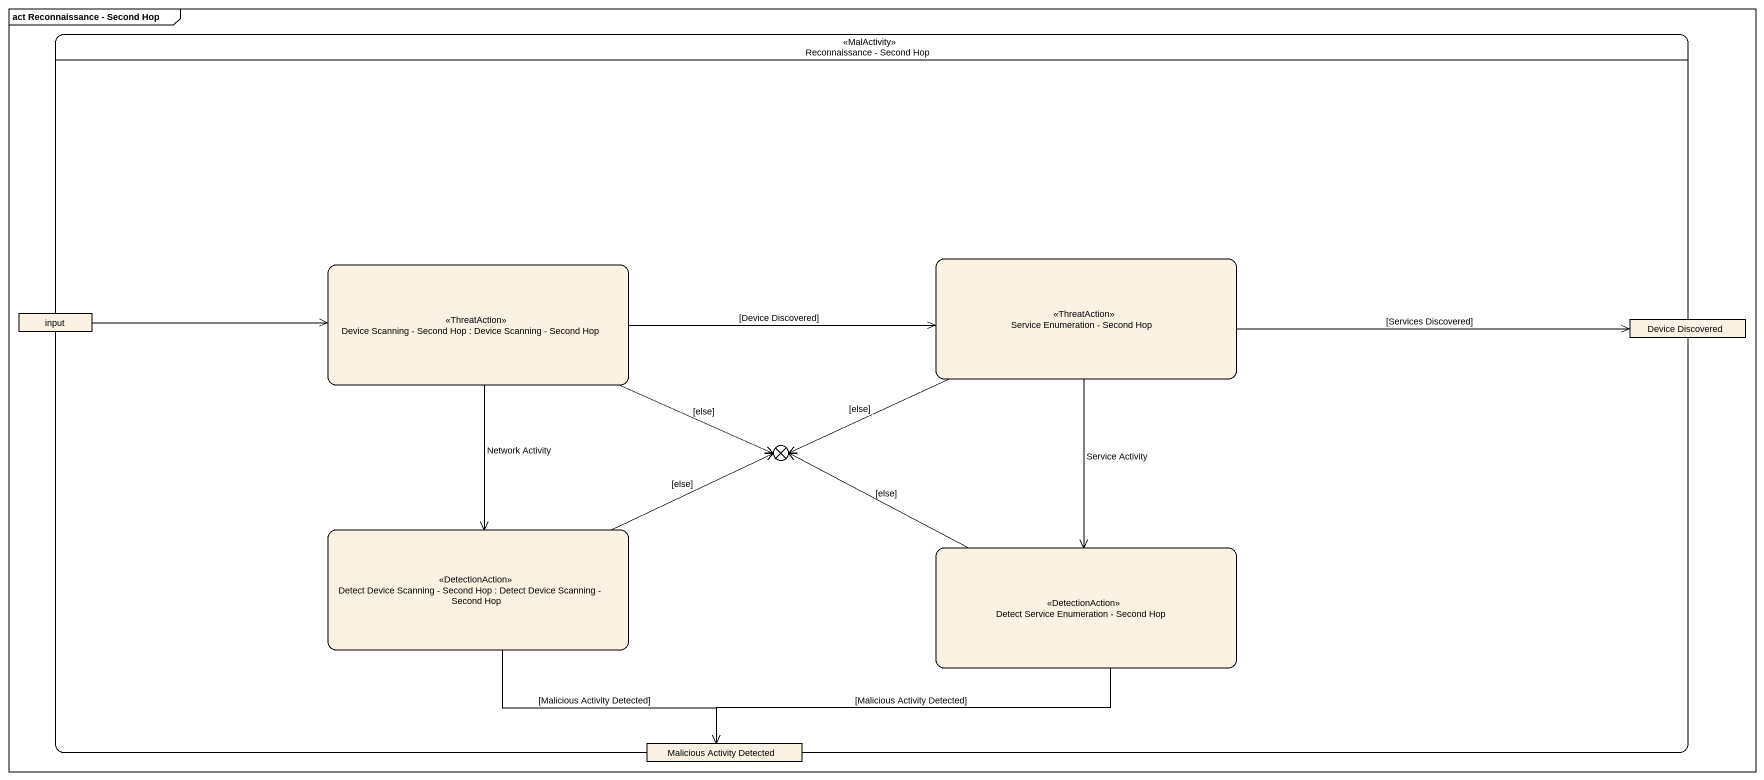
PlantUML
@startuml
mainframe act Reconnaissance - Second Hop
hide empty description
state "Reconnaissance - Second Hop" as Reconnaissance_Second_Hop <<MalActivity>> {
  state "Device Scanning - Second Hop : Device Scanning - Second Hop" as Device_Scanning_Second_Hop <<ThreatAction>>
  state "Service Enumeration - Second Hop" as Service_Enumeration_Second <<ThreatAction>>
  state input <<object>>
  state "Device Discovered" as Device_Discovered <<object>>
  state flowfinal1 <<end>>
  state "Detect Device Scanning - Second Hop : Detect Device Scanning - Second Hop" as Detect_Device_Scanning <<DetectionAction>>
  state "Detect Service Enumeration - Second Hop" as Detect_Service_Enumeration <<DetectionAction>>
  state "Malicious Activity Detected" as Malicious_Activity_Detected <<object>>
}
Device_Scanning_Second_Hop -right-> Service_Enumeration_Second : [Device Discovered]
Device_Scanning_Second_Hop -right-> flowfinal1 : [else]
Device_Scanning_Second_Hop --> Detect_Device_Scanning : Network Activity
Service_Enumeration_Second -right-> Device_Discovered : [Services Discovered]
Service_Enumeration_Second -left-> flowfinal1 : [else]
Service_Enumeration_Second --> Detect_Service_Enumeration : Service Activity
input -right-> Device_Scanning_Second_Hop
Detect_Device_Scanning -right-> flowfinal1 : [else]
Detect_Device_Scanning --> Malicious_Activity_Detected : [Malicious Activity Detected]
Detect_Service_Enumeration -left-> flowfinal1 : [else]
Detect_Service_Enumeration -left-> Malicious_Activity_Detected : [Malicious Activity Detected]
@enduml
